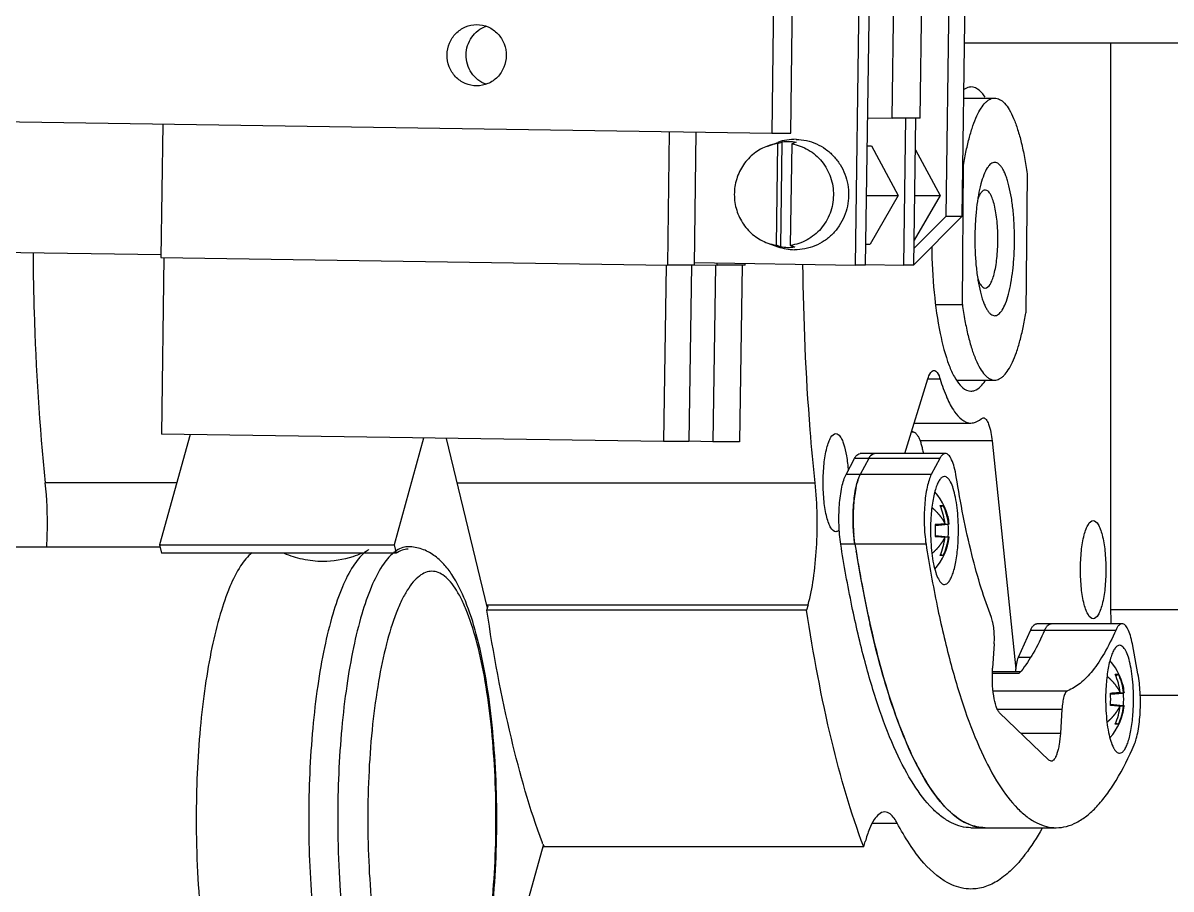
# Model space of a CAD drawing. Header units: millimetres. Extents: x 0 to 841, y 0 to 594.
# Drawn here: x 704.83 to 728.24, y 190.46 to 208.11 of the extents above; entities that cross this region are included whole.
import ezdxf

# ---------------------------------------------------------------- set-up
doc = ezdxf.new("R2010")
doc.units = ezdxf.units.MM
doc.header["$LTSCALE"] = 46.255
doc.layers.get('0').update_dxf_attribs({"linetype": 'CONTINUOUS'})
doc.layers.add('AXIS', color=7, linetype='CONTINUOUS')
doc.layers.add('COSMETIC', color=7, linetype='CONTINUOUS')

msp = doc.modelspace()

# ---------------------------------------------------------------- linework, layer by layer
at = {"color": 7, "linetype": 'CONTINUOUS'}
for p, q in [((721.809, 203.174), (722.105, 224.172)), ((722.016, 203.174), (722.312, 224.172)), ((723.983, 204.174), (724.251, 223.172)), ((720.283, 218.86), (720.1, 205.861)), ((720.488, 205.861), (720.636, 216.36)), ((722.555, 206.17), (722.661, 213.669)), ((723.125, 206.17), (723.23, 213.669)), ((723.659, 204.174), (723.745, 210.242)), ((724.033, 207.705), (737.828, 207.705)), ((727.011, 207.705), (727.011, 196.155)), ((692.091, 206.285), (720.1, 205.861)), ((707.685, 206.049), (707.647, 203.33)), ((722.058, 206.177), (722.555, 206.17)), ((723.125, 206.17), (722.555, 206.17)), ((722.793, 203.174), (722.835, 206.174)), ((723, 203.174), (723.042, 206.171)), ((717.981, 203.174), (718.019, 205.892)), ((718.525, 203.174), (718.563, 205.884)), ((720.1, 205.861), (720.488, 205.861)), ((720.018, 205.601), (720.226, 205.676)), ((720.218, 205.65), (720.189, 203.579)), ((720.218, 205.65), (720.309, 205.681)), ((720.309, 205.681), (720.279, 203.548)), ((720.508, 205.646), (720.479, 203.575)), ((720.599, 205.677), (720.508, 205.646)), ((722.05, 205.605), (722.136, 205.604)), ((722.05, 205.604), (722.136, 205.604)), ((722.136, 205.604), (722.68, 204.596)), ((723.033, 205.526), (723.534, 204.595)), ((723.988, 202.373), (724.013, 205.211)), ((723.997, 205.211), (724.013, 205.211)), ((725.307, 205.037), (725.281, 202.199)), ((724.463, 204.704), (724.454, 204.705)), ((722.036, 204.596), (722.68, 204.596)), ((722.68, 204.596), (722.108, 203.604)), ((723.534, 204.595), (723.007, 203.68)), ((723.02, 204.595), (723.534, 204.595)), ((723.983, 204.174), (723.003, 203.189)), ((723.004, 203.516), (723.659, 204.174)), ((723.659, 204.174), (723.983, 204.174)), ((693.8, 203.598), (707.648, 203.388)), ((720.018, 203.624), (720.226, 203.549)), ((720.279, 203.548), (720.189, 203.579)), ((720.479, 203.575), (720.569, 203.544)), ((722.022, 203.604), (722.108, 203.604)), ((707.647, 203.33), (717.981, 203.174)), ((707.708, 203.33), (707.657, 199.73)), ((718.525, 203.224), (721.809, 203.174)), ((718.987, 203.173), (718.988, 203.217)), ((719.556, 203.173), (719.557, 203.208)), ((717.946, 203.175), (717.895, 199.575)), ((718.525, 203.174), (717.981, 203.174)), ((718.463, 203.175), (718.412, 199.575)), ((718.525, 203.18), (718.987, 203.173)), ((718.952, 203.174), (718.901, 199.574)), ((719.556, 203.173), (718.987, 203.173)), ((719.495, 203.174), (719.444, 199.574)), ((722.016, 203.174), (721.809, 203.174)), ((722.016, 203.186), (722.793, 203.174)), ((723, 203.174), (722.793, 203.174)), ((723, 203.189), (723.003, 203.189)), ((724.445, 202.706), (724.454, 202.705)), ((723.446, 202.373), (723.988, 202.373)), ((722.816, 199.334), (723.284, 200.853)), ((723.535, 200.849), (723.284, 200.849)), ((723.007, 199.955), (724.164, 199.955)), ((724.373, 200.043), (724.415, 200.06)), ((708.242, 199.721), (707.618, 197.475)), ((717.895, 199.575), (707.657, 199.73)), ((722.976, 199.775), (722.952, 199.775)), ((713.003, 199.649), (712.4, 197.475)), ((714.304, 196.183), (713.469, 199.642)), ((718.412, 199.575), (717.895, 199.575)), ((718.901, 199.574), (718.413, 199.582)), ((719.444, 199.574), (718.901, 199.574)), ((724.594, 199.591), (723.126, 199.591)), ((724.594, 199.591), (725.081, 194.94)), ((721.616, 198.903), (721.791, 199.233)), ((723.53, 199.233), (721.791, 199.233)), ((723.643, 199.334), (721.905, 199.334)), ((722.081, 199.233), (721.906, 198.903)), ((723.53, 199.233), (723.355, 198.903)), ((723.355, 198.903), (721.616, 198.903)), ((707.969, 198.737), (705.289, 198.737)), ((713.688, 198.737), (720.985, 198.737)), ((723.544, 198.249), (723.6, 198.271)), ((723.437, 197.88), (723.634, 197.901)), ((723.437, 197.874), (723.705, 197.901)), ((723.437, 197.866), (723.699, 197.891)), ((723.437, 197.661), (723.699, 197.637)), ((723.437, 197.653), (723.705, 197.626)), ((723.437, 197.647), (723.634, 197.626)), ((707.618, 197.475), (712.4, 197.475)), ((723.247, 197.486), (721.508, 197.486)), ((723.544, 197.278), (723.6, 197.256)), ((714.288, 196.248), (720.842, 196.248)), ((714.292, 196.229), (714.317, 196.229)), ((714.292, 196.139), (714.317, 196.229)), ((720.842, 196.248), (720.812, 196.139)), ((720.812, 196.139), (714.292, 196.139)), ((727.011, 196.155), (734.712, 196.155)), ((725.134, 195.179), (725.376, 195.727)), ((727.114, 195.727), (725.376, 195.727)), ((727.245, 195.864), (725.507, 195.864)), ((724.637, 195.451), (724.605, 194.958)), ((727.569, 194.843), (727.455, 195.452)), ((725.134, 195.179), (725.378, 195.179)), ((725.148, 194.852), (724.601, 194.852)), ((725.172, 194.885), (724.602, 194.885)), ((727.115, 194.809), (727.171, 194.831)), ((724.614, 194.497), (726.131, 194.497)), ((727.008, 194.44), (727.205, 194.461)), ((727.008, 194.434), (727.276, 194.461)), ((727.008, 194.427), (727.27, 194.451)), ((724.701, 194.12), (726.018, 194.12)), ((726.018, 194.12), (725.986, 193.628)), ((727.008, 194.221), (727.27, 194.197)), ((727.008, 194.213), (727.276, 194.186)), ((727.008, 194.207), (727.205, 194.186)), ((724.746, 194.049), (725.751, 193.082)), ((727.115, 193.838), (727.171, 193.816)), ((725.986, 193.628), (725.184, 193.628)), ((725.798, 193.059), (725.751, 193.082)), ((722.157, 191.798), (722.66, 191.798)), ((724.164, 191.705), (725.903, 191.705)), ((715.032, 189.868), (715.444, 191.352)), ((715.429, 191.386), (715.426, 191.394)), ((715.431, 191.38), (715.429, 191.386)), ((721.977, 191.312), (715.457, 191.312)), ((721.977, 191.312), (722.007, 191.421))]:
    msp.add_line(p, q, dxfattribs=at)
for centre, radius, start, end in [((720.349, 204.676), 0.983, 97.6763, 109.6834), ((720.581, 204.685), 1.053, 89.1464, 109.7036), ((720.439, 204.683), 1.007, 89.1389, 97.4146), ((720.439, 204.682), 1.007, 80.8519, 89.1252), ((720.35, 204.55), 0.984, 250.3213, 260.5923), ((720.582, 204.541), 1.053, 250.3014, 269.1186), ((720.439, 204.543), 1.007, 260.8519, 269.1252), ((720.439, 204.542), 1.007, 269.1389, 277.4146), ((723.025, 198.408), 1.227, 162.203, 164.5294), ((724.449, 198.107), 2.683, 170.391, 172.9939), ((723.963, 198.187), 2.191, 168.4731, 170.3314), ((722.539, 197.764), 1.187, 6.4924, 41.5341), ((725.234, 198.022), 3.473, 174.5696, 176.7227), ((724.827, 198.06), 3.065, 172.9868, 174.5519), ((725.605, 198.004), 3.845, 178.1008, 180.1614), ((725.452, 198.009), 3.692, 176.719, 178.1014), ((722.392, 197.766), 1.249, 6.1825, 23.8468), ((722.514, 197.764), 1.199, 6.5479, 25.0257), ((725.599, 198.004), 3.839, 180.1553, 181.4403), ((725.456, 197.999), 3.696, 181.4283, 183.738), ((721.979, 197.764), 1.463, 4.557, 4.958), ((721.97, 197.764), 1.472, 355.4501, 4.5499), ((722.511, 197.764), 1.195, 353.9007, 6.0993), ((725.192, 197.983), 3.431, 183.7459, 184.9174), ((722.539, 197.764), 1.187, 318.3122, 353.5076), ((721.979, 197.763), 1.463, 355.042, 355.443), ((722.392, 197.761), 1.249, 336.1532, 353.8175), ((722.514, 197.763), 1.199, 334.9743, 353.4521), ((712.688, 197.061), 0.371, 90.0005, 91.9911), ((751.16, 202.091), 29.721, 188.9134, 189.1796), ((751.128, 202.086), 29.689, 188.9134, 189.1832), ((748.118, 201.579), 26.636, 189.1409, 191.1677), ((712.838, 196.765), 0.707, 126.1707, 129.1333), ((744.438, 200.85), 22.885, 191.1616, 192.5681), ((733.691, 196.154), 6.68, 179.9953, 182.5089), ((743.096, 200.554), 21.511, 192.5507, 192.7525), ((725.796, 195.796), 0.0683, 90.082, 101.5411), ((726.109, 194.324), 1.187, 6.4924, 41.5341), ((723.599, 196.176), 2.037, 319.4965, 320.5612), ((723.531, 196.232), 2.125, 320.5573, 321.0538), ((725.963, 194.326), 1.249, 6.1825, 23.8468), ((726.085, 194.324), 1.199, 6.5479, 25.0257), ((725.55, 194.324), 1.463, 4.557, 4.958), ((725.541, 194.324), 1.472, 355.4501, 4.5499), ((726.082, 194.324), 1.195, 353.9007, 6.0993), ((726.109, 194.324), 1.187, 318.3122, 353.5076), ((725.55, 194.323), 1.463, 355.042, 355.443), ((725.963, 194.321), 1.249, 336.1532, 353.8175), ((726.085, 194.323), 1.199, 334.9743, 353.4521), ((727.539, 195.897), 12.923, 200.4614, 200.6093), ((727.362, 195.83), 12.733, 200.6092, 200.7837)]:
    msp.add_arc(centre, radius, start, end, dxfattribs=at)
for points, knots in [([(724.164, 206.805), (724.152, 206.805), (724.1, 206.8), (724.051, 206.777), (724.019, 206.754)], [0, 0, 0, 0, 0.235656, 1, 1, 1, 1]), ([(724.386, 206.684), (724.369, 206.703), (724.309, 206.763), (724.224, 206.805), (724.164, 206.805)], [0, 0, 0, 0, 0.294968, 1, 1, 1, 1]), ([(724.013, 205.211), (724.029, 205.311), (724.064, 205.502), (724.127, 205.771), (724.198, 206.007), (724.276, 206.206), (724.36, 206.365), (724.438, 206.469), (724.503, 206.528), (724.55, 206.558), (724.598, 206.576), (724.631, 206.58), (724.647, 206.58)], [0, 0, 0, 0, 0.192133, 0.36737, 0.523462, 0.658712, 0.772219, 0.864354, 0.903203, 0.938022, 0.969827, 1, 1, 1, 1]), ([(724.647, 206.58), (724.664, 206.58), (724.699, 206.575), (724.751, 206.554), (724.801, 206.52), (724.871, 206.453), (724.953, 206.334), (725.041, 206.154), (725.122, 205.928), (725.195, 205.663), (725.258, 205.361), (725.291, 205.148), (725.307, 205.037)], [0, 0, 0, 0, 0.029035, 0.059853, 0.093929, 0.132313, 0.224294, 0.33844, 0.474761, 0.631966, 0.807942, 1, 1, 1, 1]), ([(720.018, 205.601), (719.969, 205.584), (719.873, 205.54), (719.74, 205.453), (719.622, 205.346), (719.488, 205.18), (719.37, 204.935), (719.322, 204.612), (719.37, 204.29), (719.488, 204.045), (719.622, 203.879), (719.74, 203.772), (719.873, 203.685), (719.969, 203.641), (720.018, 203.624)], [0, 0, 0, 0, 0.06158, 0.12344, 0.185622, 0.248136, 0.373692, 0.5, 0.626308, 0.751864, 0.814378, 0.876559, 0.93842, 1, 1, 1, 1]), ([(720.508, 205.646), (720.567, 205.636), (720.684, 205.605), (720.849, 205.528), (720.998, 205.421), (721.126, 205.289), (721.23, 205.135), (721.331, 204.909), (721.38, 204.597), (721.322, 204.287), (721.215, 204.063), (721.107, 203.913), (720.975, 203.785), (720.823, 203.683), (720.656, 203.61), (720.538, 203.583), (720.479, 203.575)], [0, 0, 0, 0, 0.061497, 0.123234, 0.185305, 0.247755, 0.310581, 0.373736, 0.500175, 0.62657, 0.689677, 0.752444, 0.81483, 0.876842, 0.938531, 1, 1, 1, 1]), ([(720.597, 205.737), (720.668, 205.736), (720.811, 205.72), (721.015, 205.652), (721.203, 205.544), (721.366, 205.401), (721.5, 205.227), (721.598, 205.03), (721.657, 204.817), (721.675, 204.596), (721.651, 204.376), (721.586, 204.164), (721.482, 203.97), (721.344, 203.801), (721.176, 203.662), (720.985, 203.56), (720.779, 203.499), (720.636, 203.487), (720.565, 203.488)], [0, 0, 0, 0, 0.061442, 0.123056, 0.184983, 0.247307, 0.310054, 0.373183, 0.436599, 0.500162, 0.563714, 0.627095, 0.690172, 0.752857, 0.815119, 0.876993, 0.938571, 1, 1, 1, 1]), ([(724.647, 205.267), (724.634, 205.267), (724.606, 205.262), (724.567, 205.239), (724.529, 205.202), (724.476, 205.129), (724.418, 205.004), (724.36, 204.818), (724.311, 204.592), (724.274, 204.334), (724.25, 204.053), (724.244, 203.859), (724.243, 203.76)], [0, 0, 0, 0, 0.02424, 0.051305, 0.083198, 0.121028, 0.215995, 0.336558, 0.479982, 0.641989, 0.81729, 1, 1, 1, 1]), ([(725.051, 203.65), (725.052, 203.755), (725.049, 203.96), (725.028, 204.258), (724.993, 204.535), (724.951, 204.746), (724.91, 204.894), (724.879, 204.99), (724.844, 205.072), (724.808, 205.141), (724.771, 205.195), (724.731, 205.236), (724.69, 205.261), (724.661, 205.267), (724.647, 205.267)], [0, 0, 0, 0, 0.180037, 0.354501, 0.516955, 0.661541, 0.725591, 0.783474, 0.834845, 0.879519, 0.917564, 0.949432, 0.976219, 1, 1, 1, 1]), ([(724.454, 204.705), (724.44, 204.705), (724.408, 204.694), (724.369, 204.653), (724.332, 204.592), (724.312, 204.542), (724.302, 204.515)], [0, 0, 0, 0, 0.165465, 0.375994, 0.652521, 1, 1, 1, 1]), ([(724.454, 202.705), (724.495, 202.705), (724.555, 202.774), (724.601, 202.877), (724.64, 203), (724.67, 203.147), (724.703, 203.379), (724.719, 203.689), (724.705, 204), (724.675, 204.235), (724.645, 204.386), (724.609, 204.513), (724.567, 204.61), (724.522, 204.677), (724.481, 204.702), (724.463, 204.704)], [0, 0, 0, 0, 0.057654, 0.104835, 0.164735, 0.235933, 0.316244, 0.493098, 0.671071, 0.752727, 0.825716, 0.887747, 0.937236, 0.973841, 1, 1, 1, 1]), ([(724.243, 203.76), (724.242, 203.655), (724.245, 203.45), (724.266, 203.152), (724.301, 202.875), (724.343, 202.664), (724.384, 202.516), (724.416, 202.42), (724.45, 202.338), (724.486, 202.269), (724.524, 202.215), (724.563, 202.174), (724.604, 202.149), (724.633, 202.143), (724.647, 202.143)], [0, 0, 0, 0, 0.180037, 0.354501, 0.516955, 0.661541, 0.725591, 0.783474, 0.834845, 0.879519, 0.917564, 0.949432, 0.976219, 1, 1, 1, 1]), ([(723.363, 203.553), (723.367, 203.24), (723.397, 202.645), (723.51, 201.833), (723.658, 201.255), (723.811, 200.907), (723.897, 200.776), (723.942, 200.726)], [0, 0, 0, 0, 0.321593, 0.610098, 0.841157, 0.929999, 1, 1, 1, 1]), ([(724.647, 202.143), (724.66, 202.143), (724.688, 202.148), (724.728, 202.171), (724.765, 202.208), (724.818, 202.281), (724.876, 202.406), (724.934, 202.592), (724.983, 202.818), (725.02, 203.076), (725.044, 203.357), (725.05, 203.551), (725.051, 203.65)], [0, 0, 0, 0, 0.02424, 0.051305, 0.083198, 0.121028, 0.215995, 0.336558, 0.479982, 0.641989, 0.81729, 1, 1, 1, 1]), ([(705.039, 203.427), (705.041, 203.027), (705.068, 201.461), (705.167, 199.897), (705.289, 198.737)], [0, 0, 0, 0, 0.255596, 1, 1, 1, 1]), ([(720.985, 198.737), (720.947, 199.096), (720.812, 200.577), (720.749, 202.063), (720.737, 203.189)], [0, 0, 0, 0, 0.24263, 1, 1, 1, 1]), ([(724.3, 202.9), (724.31, 202.873), (724.329, 202.825), (724.369, 202.753), (724.414, 202.71), (724.445, 202.706)], [0, 0, 0, 0, 0.345319, 0.624016, 1, 1, 1, 1]), ([(723.988, 202.373), (724.003, 202.262), (724.036, 202.049), (724.099, 201.747), (724.172, 201.482), (724.253, 201.256), (724.341, 201.076), (724.423, 200.957), (724.493, 200.89), (724.543, 200.856), (724.595, 200.835), (724.63, 200.83), (724.647, 200.83)], [0, 0, 0, 0, 0.192058, 0.368034, 0.525239, 0.66156, 0.775706, 0.867687, 0.906071, 0.940147, 0.970965, 1, 1, 1, 1]), ([(724.647, 200.83), (724.663, 200.83), (724.696, 200.834), (724.744, 200.852), (724.791, 200.882), (724.857, 200.941), (724.934, 201.045), (725.018, 201.204), (725.096, 201.403), (725.167, 201.639), (725.231, 201.908), (725.265, 202.099), (725.281, 202.199)], [0, 0, 0, 0, 0.030173, 0.061978, 0.096797, 0.135646, 0.227781, 0.341288, 0.476538, 0.63263, 0.807867, 1, 1, 1, 1]), ([(723.284, 200.853), (723.298, 200.898), (723.32, 200.967), (723.382, 201.028), (723.409, 201.028)], [0, 0, 0, 0, 0.63986, 1, 1, 1, 1]), ([(723.409, 201.028), (723.436, 201.028), (723.499, 200.965), (723.521, 200.896), (723.535, 200.849)], [0, 0, 0, 0, 0.359204, 1, 1, 1, 1]), ([(723.535, 200.849), (723.574, 200.72), (723.658, 200.488), (723.821, 200.16), (724.029, 199.955), (724.164, 199.955)], [0, 0, 0, 0, 0.358363, 0.641491, 1, 1, 1, 1]), ([(723.942, 200.726), (723.959, 200.707), (724.019, 200.647), (724.104, 200.605), (724.164, 200.605)], [0, 0, 0, 0, 0.294968, 1, 1, 1, 1]), ([(724.164, 200.605), (724.189, 200.605), (724.311, 200.629), (724.398, 200.732), (724.452, 200.812)], [0, 0, 0, 0, 0.205461, 1, 1, 1, 1]), ([(724.164, 199.955), (724.182, 199.955), (724.258, 199.963), (724.328, 200.005), (724.373, 200.043)], [0, 0, 0, 0, 0.230561, 1, 1, 1, 1]), ([(724.415, 200.06), (724.437, 200.06), (724.488, 200.018), (724.556, 199.859), (724.582, 199.706), (724.594, 199.591)], [0, 0, 0, 0, 0.125802, 0.333835, 1, 1, 1, 1]), ([(722.95, 199.77), (722.954, 199.771), (722.963, 199.774), (722.972, 199.775), (722.976, 199.775)], [0, 0, 0, 0, 0.50838, 1, 1, 1, 1]), ([(722.976, 199.775), (722.981, 199.775), (722.992, 199.773), (723.008, 199.768), (723.024, 199.758), (723.04, 199.745), (723.055, 199.728), (723.07, 199.708), (723.084, 199.684), (723.104, 199.646), (723.127, 199.591), (723.151, 199.515), (723.173, 199.428), (723.185, 199.367), (723.191, 199.334)], [0, 0, 0, 0, 0.030932, 0.063405, 0.09874, 0.137931, 0.181662, 0.23037, 0.284307, 0.343591, 0.478159, 0.633474, 0.808087, 1, 1, 1, 1]), ([(721.791, 199.233), (721.799, 199.248), (721.824, 199.292), (721.87, 199.334), (721.905, 199.334)], [0, 0, 0, 0, 0.331628, 1, 1, 1, 1]), ([(722.081, 199.233), (722.089, 199.248), (722.114, 199.292), (722.16, 199.334), (722.194, 199.334)], [0, 0, 0, 0, 0.33172, 1, 1, 1, 1]), ([(722.081, 199.233), (722.085, 199.241), (722.101, 199.269), (722.12, 199.294), (722.137, 199.309)], [0, 0, 0, 0, 0.287249, 1, 1, 1, 1]), ([(722.137, 199.309), (722.139, 199.311), (722.147, 199.318), (722.157, 199.324), (722.164, 199.327)], [0, 0, 0, 0, 0.267467, 1, 1, 1, 1]), ([(723.643, 199.334), (723.633, 199.334), (723.605, 199.327), (723.564, 199.291), (723.541, 199.255), (723.53, 199.233)], [0, 0, 0, 0, 0.189405, 0.534477, 1, 1, 1, 1]), ([(723.864, 198.858), (723.853, 198.925), (723.829, 199.043), (723.786, 199.179), (723.743, 199.26), (723.712, 199.301), (723.679, 199.328), (723.654, 199.334), (723.643, 199.334)], [0, 0, 0, 0, 0.36767, 0.65903, 0.772664, 0.864882, 0.938371, 1, 1, 1, 1]), ([(721.508, 197.486), (721.488, 197.615), (721.466, 197.882), (721.473, 198.272), (721.512, 198.579), (721.565, 198.784), (721.597, 198.868), (721.616, 198.903)], [0, 0, 0, 0, 0.272111, 0.55843, 0.813711, 0.917299, 1, 1, 1, 1]), ([(721.798, 197.486), (721.778, 197.615), (721.755, 197.882), (721.763, 198.272), (721.801, 198.579), (721.854, 198.784), (721.887, 198.868), (721.906, 198.903)], [0, 0, 0, 0, 0.272103, 0.558431, 0.813718, 0.917292, 1, 1, 1, 1]), ([(721.857, 198.783), (721.861, 198.795), (721.874, 198.835), (721.891, 198.875), (721.906, 198.903)], [0, 0, 0, 0, 0.276508, 1, 1, 1, 1]), ([(723.355, 198.903), (723.336, 198.868), (723.303, 198.784), (723.25, 198.579), (723.212, 198.272), (723.204, 197.882), (723.226, 197.615), (723.247, 197.486)], [0, 0, 0, 0, 0.082708, 0.186282, 0.441569, 0.727897, 1, 1, 1, 1]), ([(724.582, 195.989), (724.505, 196.186), (724.359, 196.61), (724.096, 197.563), (723.948, 198.326), (723.864, 198.858)], [0, 0, 0, 0, 0.214287, 0.45385, 1, 1, 1, 1]), ([(705.319, 197.432), (705.325, 197.542), (705.339, 197.977), (705.323, 198.414), (705.289, 198.737)], [0, 0, 0, 0, 0.252152, 1, 1, 1, 1]), ([(720.842, 196.248), (720.89, 196.422), (720.964, 196.807), (721.043, 197.638), (721.031, 198.296), (720.985, 198.737)], [0, 0, 0, 0, 0.215797, 0.468561, 1, 1, 1, 1]), ([(721.816, 198.624), (721.818, 198.634), (721.826, 198.671), (721.835, 198.708), (721.843, 198.736)], [0, 0, 0, 0, 0.261381, 1, 1, 1, 1]), ([(723.535, 198.271), (723.538, 198.272), (723.551, 198.273), (723.564, 198.274), (723.574, 198.274)], [0, 0, 0, 0, 0.279682, 1, 1, 1, 1]), ([(723.574, 198.274), (723.576, 198.274), (723.585, 198.274), (723.594, 198.273), (723.6, 198.271)], [0, 0, 0, 0, 0.292051, 1, 1, 1, 1]), ([(723.436, 197.891), (723.474, 197.893), (723.54, 197.897), (723.606, 197.9), (723.634, 197.901)], [0, 0, 0, 0, 0.568066, 1, 1, 1, 1]), ([(723.718, 197.898), (723.718, 197.897), (723.716, 197.896), (723.713, 197.894), (723.707, 197.892), (723.702, 197.891), (723.699, 197.891)], [0, 0, 0, 0, 0.088234, 0.277495, 0.580765, 1, 1, 1, 1]), ([(723.705, 197.901), (723.708, 197.901), (723.712, 197.9), (723.717, 197.899), (723.718, 197.898), (723.718, 197.898)], [0, 0, 0, 0, 0.708761, 0.90016, 1, 1, 1, 1]), ([(721.798, 197.486), (721.795, 197.502), (721.785, 197.569), (721.778, 197.637), (721.773, 197.688)], [0, 0, 0, 0, 0.24041, 1, 1, 1, 1]), ([(723.634, 197.626), (723.606, 197.627), (723.54, 197.63), (723.474, 197.634), (723.436, 197.637)], [0, 0, 0, 0, 0.431934, 1, 1, 1, 1]), ([(723.699, 197.637), (723.702, 197.636), (723.707, 197.635), (723.713, 197.633), (723.716, 197.631), (723.718, 197.63), (723.718, 197.629)], [0, 0, 0, 0, 0.419225, 0.722493, 0.911759, 1, 1, 1, 1]), ([(723.718, 197.629), (723.718, 197.629), (723.717, 197.628), (723.712, 197.627), (723.708, 197.626), (723.705, 197.626)], [0, 0, 0, 0, 0.099833, 0.291227, 1, 1, 1, 1]), ([(711.888, 197.374), (711.881, 197.37), (711.85, 197.351), (711.821, 197.33), (711.8, 197.313)], [0, 0, 0, 0, 0.240455, 1, 1, 1, 1]), ([(712.675, 197.432), (712.632, 197.431), (712.54, 197.411), (712.46, 197.364), (712.421, 197.336)], [0, 0, 0, 0, 0.474005, 1, 1, 1, 1]), ([(714.495, 191.882), (714.495, 192.228), (714.477, 192.908), (714.399, 193.895), (714.272, 194.807), (714.099, 195.615), (713.883, 196.298), (713.651, 196.779), (713.42, 197.083), (713.218, 197.268), (712.971, 197.4), (712.783, 197.432), (712.688, 197.432)], [0, 0, 0, 0, 0.166982, 0.328002, 0.477566, 0.611142, 0.726015, 0.822942, 0.866814, 0.909886, 0.954168, 1, 1, 1, 1]), ([(724.164, 191.705), (724.097, 191.705), (723.959, 191.723), (723.757, 191.8), (723.559, 191.926), (723.284, 192.174), (722.957, 192.614), (722.606, 193.287), (722.279, 194.128), (721.981, 195.124), (721.718, 196.259), (721.574, 197.064), (721.508, 197.486)], [0, 0, 0, 0, 0.03006, 0.061767, 0.096509, 0.135309, 0.22742, 0.340982, 0.476332, 0.632535, 0.807854, 1, 1, 1, 1]), ([(721.819, 197.349), (721.84, 197.222), (721.923, 196.73), (722.019, 196.24), (722.099, 195.88)], [0, 0, 0, 0, 0.259301, 1, 1, 1, 1]), ([(723.247, 197.486), (723.313, 197.064), (723.457, 196.259), (723.72, 195.124), (724.017, 194.128), (724.345, 193.287), (724.696, 192.614), (725.023, 192.173), (725.298, 191.926), (725.496, 191.8), (725.698, 191.723), (725.836, 191.705), (725.903, 191.705)], [0, 0, 0, 0, 0.192147, 0.367466, 0.523669, 0.659019, 0.772581, 0.864691, 0.903491, 0.938233, 0.96994, 1, 1, 1, 1]), ([(709.506, 197.314), (709.413, 197.238), (709.238, 197.015), (709.028, 196.587), (708.837, 196.028), (708.672, 195.351), (708.538, 194.575), (708.404, 193.41), (708.366, 192.501), (708.366, 191.882)], [0, 0, 0, 0, 0.063635, 0.147827, 0.252852, 0.377039, 0.517605, 0.671036, 1, 1, 1, 1]), ([(710.949, 197.132), (710.811, 197.132), (710.541, 197.161), (710.283, 197.244), (710.164, 197.297)], [0, 0, 0, 0, 0.515677, 1, 1, 1, 1]), ([(711.8, 197.313), (711.707, 197.237), (711.532, 197.014), (711.321, 196.586), (711.131, 196.027), (710.966, 195.35), (710.832, 194.574), (710.698, 193.41), (710.66, 192.501), (710.66, 191.882)], [0, 0, 0, 0, 0.063669, 0.147889, 0.252931, 0.377121, 0.517678, 0.671091, 1, 1, 1, 1]), ([(711.74, 197.299), (711.682, 197.273), (711.429, 197.176), (711.156, 197.132), (710.949, 197.132)], [0, 0, 0, 0, 0.236714, 1, 1, 1, 1]), ([(712.392, 197.314), (712.299, 197.238), (712.124, 197.015), (711.913, 196.587), (711.723, 196.028), (711.558, 195.351), (711.424, 194.575), (711.289, 193.41), (711.251, 192.501), (711.251, 191.882)], [0, 0, 0, 0, 0.063635, 0.147825, 0.25285, 0.377037, 0.517604, 0.671037, 1, 1, 1, 1]), ([(723.574, 197.253), (723.571, 197.253), (723.558, 197.254), (723.545, 197.255), (723.535, 197.256)], [0, 0, 0, 0, 0.220393, 1, 1, 1, 1]), ([(723.6, 197.256), (723.599, 197.255), (723.59, 197.254), (723.581, 197.253), (723.574, 197.253)], [0, 0, 0, 0, 0.209013, 1, 1, 1, 1]), ([(714.478, 191.882), (714.478, 192.211), (714.462, 192.856), (714.389, 193.793), (714.273, 194.657), (714.116, 195.416), (713.949, 195.965), (713.796, 196.327), (713.681, 196.54), (713.561, 196.71), (713.437, 196.835), (713.307, 196.914), (713.171, 196.941), (713.035, 196.914), (712.904, 196.835), (712.78, 196.71), (712.66, 196.54), (712.546, 196.327), (712.392, 195.965), (712.226, 195.416), (712.069, 194.657), (711.952, 193.793), (711.88, 192.856), (711.864, 192.211), (711.864, 191.882)], [0, 0, 0, 0, 0.0907, 0.178151, 0.259267, 0.331266, 0.391872, 0.417412, 0.439641, 0.458605, 0.47454, 0.487999, 0.5, 0.512001, 0.52546, 0.541395, 0.560359, 0.582588, 0.608128, 0.668734, 0.740733, 0.821849, 0.9093, 1, 1, 1, 1]), ([(715.426, 191.394), (715.167, 192.09), (714.722, 193.661), (714.424, 195.263), (714.292, 196.139)], [0, 0, 0, 0, 0.455723, 1, 1, 1, 1]), ([(721.977, 191.312), (721.71, 192.016), (721.251, 193.614), (720.947, 195.245), (720.812, 196.139)], [0, 0, 0, 0, 0.454338, 1, 1, 1, 1]), ([(724.637, 195.451), (724.643, 195.552), (724.641, 195.698), (724.616, 195.877), (724.595, 195.956), (724.582, 195.989)], [0, 0, 0, 0, 0.556111, 0.802771, 1, 1, 1, 1]), ([(724.45, 191.705), (724.394, 191.705), (724.28, 191.718), (724.047, 191.793), (723.756, 191.988), (723.437, 192.343), (723.131, 192.823), (722.841, 193.425), (722.568, 194.143), (722.316, 194.969), (722.171, 195.559), (722.101, 195.871)], [0, 0, 0, 0, 0.033338, 0.067999, 0.145391, 0.238828, 0.351418, 0.484255, 0.637262, 0.809623, 1, 1, 1, 1]), ([(722.116, 195.806), (722.236, 195.275), (722.436, 194.52), (722.774, 193.592), (723.029, 193.022), (723.298, 192.548), (723.639, 192.09), (723.96, 191.825), (724.187, 191.75)], [0, 0, 0, 0, 0.348732, 0.499069, 0.632288, 0.748125, 0.846979, 1, 1, 1, 1]), ([(725.665, 195.727), (725.595, 195.567), (725.453, 195.279), (725.276, 195.01), (725.184, 194.896)], [0, 0, 0, 0, 0.542994, 1, 1, 1, 1]), ([(725.376, 195.727), (725.385, 195.747), (725.403, 195.783), (725.435, 195.828), (725.469, 195.857), (725.495, 195.864), (725.507, 195.864)], [0, 0, 0, 0, 0.335808, 0.60773, 0.822235, 1, 1, 1, 1]), ([(725.665, 195.727), (725.674, 195.747), (725.693, 195.783), (725.724, 195.828), (725.759, 195.857), (725.785, 195.864), (725.796, 195.864)], [0, 0, 0, 0, 0.33598, 0.607768, 0.822221, 1, 1, 1, 1]), ([(725.738, 195.839), (725.742, 195.842), (725.755, 195.853), (725.771, 195.861), (725.783, 195.863)], [0, 0, 0, 0, 0.277244, 1, 1, 1, 1]), ([(727.114, 195.727), (727.045, 195.57), (726.905, 195.284), (726.665, 194.917), (726.414, 194.65), (726.224, 194.532), (726.131, 194.497)], [0, 0, 0, 0, 0.320585, 0.591151, 0.8148, 1, 1, 1, 1]), ([(727.245, 195.864), (727.234, 195.864), (727.207, 195.857), (727.173, 195.828), (727.141, 195.783), (727.123, 195.747), (727.114, 195.727)], [0, 0, 0, 0, 0.177779, 0.392232, 0.66402, 1, 1, 1, 1]), ([(727.455, 195.452), (727.444, 195.51), (727.42, 195.614), (727.378, 195.731), (727.338, 195.801), (727.303, 195.844), (727.267, 195.864), (727.245, 195.864)], [0, 0, 0, 0, 0.366931, 0.656433, 0.769777, 0.862658, 1, 1, 1, 1]), ([(725.075, 194.885), (725.079, 194.942), (725.091, 195.041), (725.116, 195.139), (725.134, 195.179)], [0, 0, 0, 0, 0.566565, 1, 1, 1, 1]), ([(724.746, 194.049), (724.732, 194.063), (724.705, 194.104), (724.659, 194.217), (724.619, 194.408), (724.596, 194.671), (724.599, 194.861), (724.605, 194.958)], [0, 0, 0, 0, 0.065277, 0.153246, 0.391313, 0.687242, 1, 1, 1, 1]), ([(727.106, 194.831), (727.109, 194.832), (727.122, 194.833), (727.135, 194.834), (727.145, 194.834)], [0, 0, 0, 0, 0.279682, 1, 1, 1, 1]), ([(727.145, 194.834), (727.147, 194.834), (727.156, 194.834), (727.165, 194.833), (727.171, 194.831)], [0, 0, 0, 0, 0.292051, 1, 1, 1, 1]), ([(727.492, 193.396), (727.51, 193.436), (727.54, 193.528), (727.588, 193.747), (727.621, 194.064), (727.62, 194.455), (727.593, 194.718), (727.569, 194.843)], [0, 0, 0, 0, 0.089724, 0.198825, 0.458989, 0.740919, 1, 1, 1, 1]), ([(726.131, 194.497), (726.114, 194.491), (726.083, 194.45), (726.054, 194.369), (726.03, 194.254), (726.021, 194.168), (726.018, 194.12)], [0, 0, 0, 0, 0.133754, 0.351382, 0.647548, 1, 1, 1, 1]), ([(727.007, 194.451), (727.044, 194.453), (727.11, 194.457), (727.176, 194.46), (727.205, 194.461)], [0, 0, 0, 0, 0.568066, 1, 1, 1, 1]), ([(727.289, 194.458), (727.289, 194.457), (727.287, 194.456), (727.284, 194.454), (727.277, 194.452), (727.273, 194.451), (727.27, 194.451)], [0, 0, 0, 0, 0.088234, 0.277495, 0.580765, 1, 1, 1, 1]), ([(727.276, 194.461), (727.279, 194.461), (727.283, 194.46), (727.287, 194.459), (727.289, 194.458), (727.289, 194.458)], [0, 0, 0, 0, 0.708761, 0.90016, 1, 1, 1, 1]), ([(727.205, 194.186), (727.176, 194.187), (727.11, 194.19), (727.044, 194.194), (727.007, 194.197)], [0, 0, 0, 0, 0.431934, 1, 1, 1, 1]), ([(727.27, 194.197), (727.273, 194.196), (727.277, 194.195), (727.284, 194.193), (727.287, 194.192), (727.289, 194.19), (727.289, 194.189)], [0, 0, 0, 0, 0.419225, 0.722493, 0.911759, 1, 1, 1, 1]), ([(727.289, 194.189), (727.289, 194.189), (727.287, 194.188), (727.283, 194.187), (727.279, 194.187), (727.276, 194.186)], [0, 0, 0, 0, 0.099833, 0.291227, 1, 1, 1, 1]), ([(725.986, 193.628), (725.981, 193.552), (725.97, 193.443), (725.943, 193.306), (725.92, 193.223), (725.893, 193.154), (725.862, 193.095), (725.823, 193.059), (725.798, 193.059)], [0, 0, 0, 0, 0.36694, 0.527774, 0.668391, 0.785968, 0.87916, 1, 1, 1, 1]), ([(727.145, 193.813), (727.142, 193.813), (727.129, 193.814), (727.116, 193.815), (727.106, 193.816)], [0, 0, 0, 0, 0.220393, 1, 1, 1, 1]), ([(727.171, 193.816), (727.169, 193.815), (727.161, 193.814), (727.152, 193.813), (727.145, 193.813)], [0, 0, 0, 0, 0.209013, 1, 1, 1, 1]), ([(725.903, 191.705), (725.973, 191.705), (726.118, 191.724), (726.329, 191.81), (726.537, 191.949), (726.74, 192.14), (726.938, 192.382), (727.211, 192.794), (727.384, 193.145), (727.492, 193.396)], [0, 0, 0, 0, 0.086299, 0.177761, 0.27868, 0.392136, 0.520121, 0.6638, 1, 1, 1, 1]), ([(722.404, 192.026), (722.316, 192.026), (722.184, 191.884), (722.083, 191.665), (722.031, 191.509), (722.007, 191.421)], [0, 0, 0, 0, 0.352884, 0.638243, 1, 1, 1, 1]), ([(722.66, 191.798), (722.642, 191.832), (722.585, 191.93), (722.482, 192.026), (722.404, 192.026)], [0, 0, 0, 0, 0.331701, 1, 1, 1, 1]), ([(708.366, 191.882), (708.366, 191.521), (708.383, 190.812), (708.463, 189.783), (708.591, 188.833), (708.764, 187.999), (708.946, 187.395), (709.115, 186.998), (709.241, 186.763), (709.373, 186.577), (709.51, 186.44), (709.652, 186.353), (709.754, 186.332), (709.802, 186.332)], [0, 0, 0, 0, 0.181403, 0.356305, 0.518537, 0.662534, 0.783744, 0.834825, 0.879284, 0.917211, 0.94908, 0.976001, 1, 1, 1, 1]), ([(710.66, 191.882), (710.66, 191.236), (710.701, 190.29), (710.848, 189.081), (710.993, 188.285), (711.171, 187.602), (711.35, 187.117), (711.511, 186.805), (711.658, 186.583), (711.79, 186.446), (711.888, 186.391)], [0, 0, 0, 0, 0.337034, 0.493179, 0.634969, 0.758575, 0.861092, 0.903954, 0.941191, 1, 1, 1, 1]), ([(711.251, 191.882), (711.251, 191.521), (711.269, 190.812), (711.348, 189.783), (711.477, 188.833), (711.649, 187.999), (711.832, 187.395), (712.001, 186.998), (712.127, 186.763), (712.258, 186.577), (712.395, 186.44), (712.538, 186.353), (712.64, 186.332), (712.688, 186.332)], [0, 0, 0, 0, 0.1814, 0.356302, 0.518535, 0.662533, 0.783743, 0.834824, 0.879283, 0.917211, 0.949081, 0.975998, 1, 1, 1, 1]), ([(711.864, 191.882), (711.864, 191.554), (711.88, 190.909), (711.952, 189.972), (712.069, 189.108), (712.226, 188.349), (712.392, 187.799), (712.546, 187.438), (712.66, 187.225), (712.78, 187.055), (712.904, 186.93), (713.035, 186.851), (713.171, 186.824), (713.307, 186.851), (713.437, 186.93), (713.561, 187.055), (713.681, 187.225), (713.796, 187.438), (713.949, 187.799), (714.116, 188.349), (714.273, 189.108), (714.389, 189.972), (714.462, 190.909), (714.478, 191.554), (714.478, 191.882)], [0, 0, 0, 0, 0.0907, 0.178151, 0.259267, 0.331266, 0.391872, 0.417412, 0.439641, 0.458605, 0.47454, 0.487999, 0.5, 0.512001, 0.52546, 0.541395, 0.560359, 0.582588, 0.608128, 0.668734, 0.740733, 0.821849, 0.9093, 1, 1, 1, 1]), ([(712.688, 186.332), (712.783, 186.332), (712.971, 186.365), (713.218, 186.497), (713.42, 186.682), (713.651, 186.986), (713.883, 187.467), (714.099, 188.15), (714.272, 188.958), (714.399, 189.87), (714.477, 190.857), (714.495, 191.536), (714.495, 191.882)], [0, 0, 0, 0, 0.045832, 0.090115, 0.133187, 0.17706, 0.273987, 0.388861, 0.522436, 0.672, 0.833019, 1, 1, 1, 1]), ([(724.164, 190.455), (724.031, 190.455), (723.655, 190.546), (723.113, 191.026), (722.813, 191.51), (722.66, 191.798)], [0, 0, 0, 0, 0.189387, 0.534308, 1, 1, 1, 1]), ([(724.187, 191.75), (724.209, 191.742), (724.296, 191.717), (724.387, 191.705), (724.454, 191.705)], [0, 0, 0, 0, 0.255852, 1, 1, 1, 1]), ([(725.612, 191.693), (725.508, 191.507), (725.322, 191.21), (725.017, 190.856), (724.741, 190.629), (724.457, 190.488), (724.258, 190.455), (724.164, 190.455)], [0, 0, 0, 0, 0.321385, 0.525953, 0.702647, 0.857492, 1, 1, 1, 1])]:
    msp.add_open_spline(points, degree=3, knots=knots, dxfattribs=at)
for points in [[(724.451, 206.599), (724.431, 206.629), (724.41, 206.658), (724.386, 206.684)], [(722.164, 199.327), (722.173, 199.332), (722.184, 199.334), (722.194, 199.334)], [(725.72, 195.819), (725.725, 195.826), (725.732, 195.833), (725.738, 195.839)]]:
    msp.add_open_spline(points, degree=3, dxfattribs=at)
at = {"layer": 'AXIS', "color": 7, "linetype": 'CONTINUOUS'}
for p, q in [((724.017, 206.58), (724.647, 206.58)), ((723.879, 200.83), (724.647, 200.83)), ((698.585, 197.432), (707.629, 197.432)), ((707.618, 197.475), (707.661, 197.3)), ((712.4, 197.475), (712.442, 197.3)), ((712.442, 197.3), (707.661, 197.3)), ((727.615, 194.405), (734.109, 194.405))]:
    msp.add_line(p, q, dxfattribs=at)
for points, knots in [([(713.481, 207.461), (713.482, 207.542), (713.515, 207.703), (713.649, 207.907), (713.848, 208.045), (714.007, 208.077), (714.085, 208.077)], [0, 0, 0, 0, 0.254016, 0.505628, 0.753982, 1, 1, 1, 1]), ([(713.869, 207.461), (713.871, 207.586), (713.949, 207.839), (714.16, 208.002), (714.276, 208.043)], [0, 0, 0, 0, 0.504681, 1, 1, 1, 1]), ([(714.085, 208.077), (714.164, 208.077), (714.325, 208.044), (714.527, 207.901), (714.66, 207.69), (714.689, 207.525), (714.688, 207.443)], [0, 0, 0, 0, 0.24595, 0.494308, 0.745985, 1, 1, 1, 1]), ([(714.085, 206.827), (714.005, 206.827), (713.844, 206.861), (713.642, 207.003), (713.509, 207.214), (713.48, 207.379), (713.481, 207.461)], [0, 0, 0, 0, 0.24595, 0.494308, 0.745985, 1, 1, 1, 1]), ([(714.278, 206.861), (714.159, 206.902), (713.943, 207.071), (713.867, 207.333), (713.869, 207.461)], [0, 0, 0, 0, 0.495251, 1, 1, 1, 1]), ([(714.688, 207.443), (714.687, 207.363), (714.654, 207.201), (714.52, 206.997), (714.321, 206.859), (714.163, 206.827), (714.085, 206.827)], [0, 0, 0, 0, 0.254016, 0.505628, 0.753982, 1, 1, 1, 1]), ([(721.149, 198.739), (721.149, 198.867), (721.161, 199.105), (721.203, 199.382), (721.259, 199.564), (721.305, 199.669), (721.366, 199.739), (721.408, 199.739)], [0, 0, 0, 0, 0.358024, 0.665534, 0.787382, 0.883295, 1, 1, 1, 1]), ([(721.408, 199.739), (721.441, 199.739), (721.493, 199.692), (721.536, 199.613), (721.587, 199.48), (721.632, 199.267), (721.652, 199.083), (721.659, 198.982)], [0, 0, 0, 0, 0.120897, 0.214117, 0.33168, 0.632904, 1, 1, 1, 1]), ([(723.623, 198.864), (723.607, 198.864), (723.569, 198.849), (723.524, 198.799), (723.482, 198.724), (723.444, 198.624), (723.41, 198.501), (723.371, 198.301), (723.354, 198.141), (723.347, 198.03)], [0, 0, 0, 0, 0.053862, 0.123744, 0.216647, 0.333848, 0.474003, 0.634305, 1, 1, 1, 1]), ([(723.899, 197.497), (723.905, 197.58), (723.91, 197.745), (723.904, 197.989), (723.884, 198.221), (723.852, 198.431), (723.809, 198.607), (723.764, 198.728), (723.721, 198.799), (723.69, 198.835), (723.658, 198.858), (723.634, 198.864), (723.623, 198.864)], [0, 0, 0, 0, 0.170474, 0.341567, 0.505137, 0.65348, 0.779939, 0.879587, 0.918692, 0.95089, 0.977236, 1, 1, 1, 1]), ([(721.408, 197.739), (721.366, 197.739), (721.305, 197.81), (721.259, 197.915), (721.203, 198.096), (721.161, 198.374), (721.149, 198.611), (721.149, 198.739)], [0, 0, 0, 0, 0.116705, 0.212618, 0.334466, 0.641976, 1, 1, 1, 1]), ([(723.347, 198.03), (723.341, 197.948), (723.336, 197.782), (723.342, 197.538), (723.362, 197.306), (723.394, 197.096), (723.437, 196.92), (723.482, 196.8), (723.525, 196.729), (723.556, 196.692), (723.588, 196.669), (723.612, 196.664), (723.623, 196.664)], [0, 0, 0, 0, 0.170474, 0.341567, 0.505137, 0.65348, 0.779939, 0.879587, 0.918692, 0.95089, 0.977236, 1, 1, 1, 1]), ([(726.396, 196.965), (726.396, 197.093), (726.408, 197.331), (726.451, 197.609), (726.507, 197.79), (726.553, 197.895), (726.614, 197.965), (726.655, 197.965)], [0, 0, 0, 0, 0.358024, 0.665534, 0.787382, 0.883295, 1, 1, 1, 1]), ([(726.655, 197.965), (726.697, 197.965), (726.758, 197.895), (726.804, 197.79), (726.86, 197.609), (726.902, 197.331), (726.914, 197.093), (726.914, 196.965)], [0, 0, 0, 0, 0.116705, 0.212618, 0.334466, 0.641976, 1, 1, 1, 1]), ([(721.479, 197.778), (721.474, 197.772), (721.454, 197.753), (721.427, 197.739), (721.408, 197.739)], [0, 0, 0, 0, 0.294912, 1, 1, 1, 1]), ([(712.688, 197.382), (712.646, 197.382), (712.558, 197.367), (712.48, 197.325), (712.442, 197.3)], [0, 0, 0, 0, 0.476963, 1, 1, 1, 1]), ([(723.623, 196.664), (723.639, 196.664), (723.677, 196.678), (723.722, 196.728), (723.764, 196.803), (723.802, 196.903), (723.836, 197.026), (723.875, 197.226), (723.892, 197.386), (723.899, 197.497)], [0, 0, 0, 0, 0.053862, 0.123744, 0.216647, 0.333848, 0.474003, 0.634305, 1, 1, 1, 1]), ([(726.655, 195.965), (726.614, 195.965), (726.553, 196.036), (726.507, 196.141), (726.451, 196.322), (726.408, 196.6), (726.396, 196.838), (726.396, 196.965)], [0, 0, 0, 0, 0.116705, 0.212618, 0.334466, 0.641976, 1, 1, 1, 1]), ([(726.914, 196.965), (726.914, 196.838), (726.902, 196.6), (726.86, 196.322), (726.804, 196.141), (726.758, 196.036), (726.697, 195.965), (726.655, 195.965)], [0, 0, 0, 0, 0.358024, 0.665534, 0.787382, 0.883295, 1, 1, 1, 1]), ([(727.194, 195.424), (727.177, 195.424), (727.14, 195.409), (727.095, 195.36), (727.053, 195.285), (727.015, 195.184), (726.981, 195.061), (726.942, 194.861), (726.925, 194.701), (726.918, 194.59)], [0, 0, 0, 0, 0.053862, 0.123744, 0.216647, 0.333848, 0.474003, 0.634305, 1, 1, 1, 1]), ([(727.47, 194.058), (727.475, 194.14), (727.481, 194.305), (727.475, 194.549), (727.455, 194.782), (727.423, 194.991), (727.38, 195.167), (727.335, 195.288), (727.292, 195.359), (727.261, 195.395), (727.229, 195.418), (727.205, 195.424), (727.194, 195.424)], [0, 0, 0, 0, 0.170474, 0.341567, 0.505137, 0.65348, 0.779939, 0.879587, 0.918692, 0.95089, 0.977236, 1, 1, 1, 1]), ([(726.918, 194.59), (726.912, 194.508), (726.907, 194.343), (726.913, 194.098), (726.932, 193.866), (726.965, 193.656), (727.008, 193.48), (727.053, 193.36), (727.096, 193.289), (727.126, 193.253), (727.159, 193.229), (727.183, 193.224), (727.194, 193.224)], [0, 0, 0, 0, 0.170474, 0.341567, 0.505137, 0.65348, 0.779939, 0.879587, 0.918692, 0.95089, 0.977236, 1, 1, 1, 1]), ([(727.194, 193.224), (727.21, 193.224), (727.248, 193.238), (727.293, 193.288), (727.335, 193.363), (727.373, 193.463), (727.407, 193.586), (727.446, 193.786), (727.463, 193.946), (727.47, 194.058)], [0, 0, 0, 0, 0.053862, 0.123744, 0.216647, 0.333848, 0.474003, 0.634305, 1, 1, 1, 1])]:
    msp.add_open_spline(points, degree=3, knots=knots, dxfattribs=at)
at = {"layer": 'COSMETIC', "color": 7, "linetype": 'CONTINUOUS'}
for p, q in [((723.687, 198.062), (723.688, 198.059)), ((727.258, 194.622), (727.259, 194.619))]:
    msp.add_line(p, q, dxfattribs=at)
for points, knots in [([(723.366, 198.234), (723.373, 198.228), (723.383, 198.219), (723.397, 198.206), (723.406, 198.199), (723.413, 198.192), (723.417, 198.188), (723.421, 198.185), (723.424, 198.182), (723.43, 198.176), (723.438, 198.168), (723.448, 198.157), (723.458, 198.147), (723.466, 198.14), (723.471, 198.135), (723.473, 198.132), (723.475, 198.131), (723.476, 198.129), (723.479, 198.126), (723.482, 198.122), (723.488, 198.115), (723.495, 198.107), (723.504, 198.097), (723.511, 198.088), (723.516, 198.083), (723.519, 198.079), (723.521, 198.077), (723.523, 198.074), (723.526, 198.07), (723.531, 198.064), (723.537, 198.055), (723.546, 198.044), (723.552, 198.035), (723.558, 198.028), (723.561, 198.023), (723.564, 198.02), (723.565, 198.018), (723.566, 198.017), (723.567, 198.014), (723.571, 198.009), (723.576, 198.001), (723.583, 197.991), (723.59, 197.98), (723.595, 197.972), (723.598, 197.967), (723.6, 197.964), (723.601, 197.962), (723.603, 197.958), (723.606, 197.953), (723.61, 197.945), (723.615, 197.936), (723.624, 197.92), (723.63, 197.909), (723.634, 197.901)], [0, 0, 0, 0, 0.0625, 0.09375, 0.125, 0.140625, 0.15625, 0.164062, 0.171875, 0.1875, 0.21875, 0.25, 0.28125, 0.3125, 0.320312, 0.328125, 0.332031, 0.335938, 0.34375, 0.359375, 0.375, 0.40625, 0.4375, 0.46875, 0.484375, 0.492188, 0.5, 0.507812, 0.515625, 0.53125, 0.5625, 0.59375, 0.625, 0.640625, 0.65625, 0.664062, 0.667969, 0.671875, 0.679688, 0.6875, 0.71875, 0.75, 0.78125, 0.8125, 0.820312, 0.828125, 0.835938, 0.84375, 0.859375, 0.875, 0.90625, 0.9375, 1, 1, 1, 1]), ([(723.688, 198.059), (723.688, 198.058), (723.688, 198.058), (723.689, 198.057), (723.689, 198.056), (723.689, 198.056), (723.689, 198.056), (723.689, 198.055), (723.689, 198.054), (723.69, 198.053), (723.69, 198.051), (723.691, 198.048), (723.692, 198.045), (723.692, 198.041), (723.693, 198.038), (723.694, 198.036), (723.694, 198.035), (723.694, 198.033), (723.694, 198.032), (723.695, 198.029), (723.695, 198.028), (723.695, 198.027)], [0, 0, 0, 0, 0.0625, 0.125, 0.140625, 0.15625, 0.171875, 0.1875, 0.21875, 0.25, 0.3125, 0.375, 0.5, 0.625, 0.75, 0.78125, 0.8125, 0.84375, 0.875, 0.9375, 1, 1, 1, 1]), ([(723.695, 198.027), (723.696, 198.022), (723.697, 198.015), (723.699, 198.005), (723.7, 197.999), (723.701, 197.994), (723.701, 197.991), (723.701, 197.988), (723.702, 197.986), (723.702, 197.984), (723.702, 197.981), (723.702, 197.978), (723.703, 197.973), (723.703, 197.97), (723.703, 197.967), (723.704, 197.965), (723.704, 197.963), (723.704, 197.961), (723.704, 197.956), (723.705, 197.95), (723.705, 197.942), (723.705, 197.936), (723.705, 197.931), (723.705, 197.928), (723.705, 197.926), (723.705, 197.925), (723.705, 197.923), (723.705, 197.921), (723.705, 197.917), (723.705, 197.91), (723.705, 197.904), (723.705, 197.901)], [0, 0, 0, 0, 0.125, 0.1875, 0.25, 0.28125, 0.3125, 0.328125, 0.34375, 0.359375, 0.375, 0.40625, 0.4375, 0.46875, 0.484375, 0.5, 0.515625, 0.53125, 0.5625, 0.625, 0.6875, 0.75, 0.78125, 0.8125, 0.828125, 0.835938, 0.84375, 0.859375, 0.875, 0.9375, 1, 1, 1, 1]), ([(723.367, 197.294), (723.374, 197.3), (723.384, 197.309), (723.398, 197.322), (723.407, 197.329), (723.414, 197.336), (723.418, 197.34), (723.421, 197.343), (723.425, 197.346), (723.431, 197.352), (723.439, 197.36), (723.449, 197.371), (723.459, 197.381), (723.467, 197.388), (723.472, 197.394), (723.474, 197.396), (723.475, 197.397), (723.477, 197.399), (723.479, 197.402), (723.483, 197.406), (723.489, 197.413), (723.496, 197.421), (723.505, 197.431), (723.512, 197.44), (723.517, 197.445), (723.52, 197.449), (723.522, 197.451), (723.524, 197.454), (723.527, 197.458), (723.531, 197.464), (723.538, 197.473), (723.546, 197.484), (723.553, 197.493), (723.559, 197.5), (723.562, 197.505), (723.564, 197.508), (723.566, 197.51), (723.567, 197.511), (723.568, 197.514), (723.572, 197.519), (723.577, 197.527), (723.583, 197.537), (723.59, 197.548), (723.595, 197.556), (723.599, 197.561), (723.6, 197.564), (723.602, 197.567), (723.604, 197.57), (723.607, 197.575), (723.611, 197.583), (723.616, 197.592), (723.624, 197.607), (723.63, 197.619), (723.634, 197.626)], [0, 0, 0, 0, 0.0625, 0.09375, 0.125, 0.140625, 0.15625, 0.164062, 0.171875, 0.1875, 0.21875, 0.25, 0.28125, 0.3125, 0.320312, 0.328125, 0.332031, 0.335938, 0.34375, 0.359375, 0.375, 0.40625, 0.4375, 0.46875, 0.484375, 0.492188, 0.5, 0.507812, 0.515625, 0.53125, 0.5625, 0.59375, 0.625, 0.640625, 0.65625, 0.664062, 0.667969, 0.671875, 0.679688, 0.6875, 0.71875, 0.75, 0.78125, 0.8125, 0.820312, 0.828125, 0.835938, 0.84375, 0.859375, 0.875, 0.90625, 0.9375, 1, 1, 1, 1]), ([(723.695, 197.497), (723.695, 197.499), (723.696, 197.504), (723.697, 197.51), (723.698, 197.513), (723.698, 197.515), (723.698, 197.517), (723.699, 197.52), (723.699, 197.523), (723.7, 197.528), (723.7, 197.532), (723.701, 197.535), (723.701, 197.538), (723.702, 197.541), (723.702, 197.544), (723.702, 197.548), (723.703, 197.551), (723.703, 197.554), (723.703, 197.557), (723.703, 197.559), (723.704, 197.561), (723.704, 197.564), (723.704, 197.567), (723.704, 197.572), (723.704, 197.576), (723.705, 197.579), (723.705, 197.582), (723.705, 197.585), (723.705, 197.588), (723.705, 197.592), (723.705, 197.595), (723.705, 197.599), (723.705, 197.601), (723.705, 197.602), (723.705, 197.604), (723.705, 197.605), (723.705, 197.609), (723.705, 197.612), (723.705, 197.619), (723.705, 197.623), (723.705, 197.626)], [0, 0, 0, 0, 0.0625, 0.125, 0.140625, 0.15625, 0.171875, 0.1875, 0.21875, 0.25, 0.28125, 0.3125, 0.328125, 0.34375, 0.375, 0.40625, 0.4375, 0.46875, 0.484375, 0.5, 0.515625, 0.53125, 0.5625, 0.59375, 0.625, 0.65625, 0.671875, 0.6875, 0.71875, 0.75, 0.78125, 0.8125, 0.828125, 0.835938, 0.84375, 0.859375, 0.875, 0.90625, 0.9375, 1, 1, 1, 1]), ([(723.688, 197.466), (723.688, 197.467), (723.688, 197.467), (723.688, 197.468), (723.688, 197.468), (723.688, 197.469), (723.688, 197.469), (723.689, 197.47), (723.689, 197.471), (723.689, 197.472), (723.69, 197.474), (723.69, 197.476), (723.691, 197.481), (723.692, 197.486), (723.693, 197.49), (723.694, 197.493), (723.694, 197.495), (723.695, 197.497)], [0, 0, 0, 0, 0.0625, 0.125, 0.140625, 0.15625, 0.171875, 0.1875, 0.21875, 0.25, 0.3125, 0.375, 0.5, 0.75, 0.8125, 0.875, 1, 1, 1, 1]), ([(726.937, 194.794), (726.944, 194.788), (726.954, 194.779), (726.968, 194.766), (726.977, 194.759), (726.984, 194.752), (726.988, 194.749), (726.991, 194.745), (726.995, 194.742), (727.001, 194.736), (727.009, 194.728), (727.019, 194.718), (727.029, 194.707), (727.037, 194.7), (727.042, 194.695), (727.044, 194.693), (727.045, 194.691), (727.047, 194.689), (727.049, 194.686), (727.053, 194.682), (727.059, 194.675), (727.066, 194.667), (727.075, 194.657), (727.082, 194.649), (727.087, 194.643), (727.09, 194.639), (727.092, 194.637), (727.094, 194.634), (727.097, 194.631), (727.102, 194.624), (727.108, 194.615), (727.116, 194.604), (727.123, 194.595), (727.129, 194.588), (727.132, 194.583), (727.134, 194.58), (727.136, 194.579), (727.137, 194.577), (727.138, 194.575), (727.142, 194.569), (727.147, 194.561), (727.154, 194.551), (727.16, 194.54), (727.166, 194.532), (727.169, 194.527), (727.171, 194.524), (727.172, 194.522), (727.174, 194.518), (727.177, 194.513), (727.181, 194.505), (727.186, 194.496), (727.195, 194.48), (727.201, 194.469), (727.205, 194.461)], [0, 0, 0, 0, 0.0625, 0.09375, 0.125, 0.140625, 0.15625, 0.164062, 0.171875, 0.1875, 0.21875, 0.25, 0.28125, 0.3125, 0.320312, 0.328125, 0.332031, 0.335938, 0.34375, 0.359375, 0.375, 0.40625, 0.4375, 0.46875, 0.484375, 0.492188, 0.5, 0.507812, 0.515625, 0.53125, 0.5625, 0.59375, 0.625, 0.640625, 0.65625, 0.664062, 0.667969, 0.671875, 0.679688, 0.6875, 0.71875, 0.75, 0.78125, 0.8125, 0.820312, 0.828125, 0.835938, 0.84375, 0.859375, 0.875, 0.90625, 0.9375, 1, 1, 1, 1]), ([(727.259, 194.619), (727.259, 194.618), (727.259, 194.618), (727.26, 194.617), (727.26, 194.616), (727.26, 194.616), (727.26, 194.616), (727.26, 194.615), (727.26, 194.614), (727.26, 194.613), (727.261, 194.611), (727.262, 194.608), (727.262, 194.605), (727.263, 194.601), (727.264, 194.598), (727.264, 194.596), (727.265, 194.595), (727.265, 194.594), (727.265, 194.592), (727.266, 194.59), (727.266, 194.588), (727.266, 194.587)], [0, 0, 0, 0, 0.0625, 0.125, 0.140625, 0.15625, 0.171875, 0.1875, 0.21875, 0.25, 0.3125, 0.375, 0.5, 0.625, 0.75, 0.78125, 0.8125, 0.84375, 0.875, 0.9375, 1, 1, 1, 1]), ([(727.266, 194.587), (727.267, 194.582), (727.268, 194.575), (727.27, 194.565), (727.271, 194.559), (727.271, 194.554), (727.272, 194.551), (727.272, 194.548), (727.272, 194.546), (727.273, 194.544), (727.273, 194.541), (727.273, 194.538), (727.274, 194.534), (727.274, 194.53), (727.274, 194.527), (727.275, 194.525), (727.275, 194.523), (727.275, 194.521), (727.275, 194.516), (727.275, 194.51), (727.276, 194.503), (727.276, 194.496), (727.276, 194.491), (727.276, 194.488), (727.276, 194.486), (727.276, 194.485), (727.276, 194.483), (727.276, 194.481), (727.276, 194.477), (727.276, 194.47), (727.276, 194.464), (727.276, 194.461)], [0, 0, 0, 0, 0.125, 0.1875, 0.25, 0.28125, 0.3125, 0.328125, 0.34375, 0.359375, 0.375, 0.40625, 0.4375, 0.46875, 0.484375, 0.5, 0.515625, 0.53125, 0.5625, 0.625, 0.6875, 0.75, 0.78125, 0.8125, 0.828125, 0.835938, 0.84375, 0.859375, 0.875, 0.9375, 1, 1, 1, 1]), ([(726.938, 193.854), (726.945, 193.86), (726.955, 193.869), (726.969, 193.882), (726.978, 193.89), (726.984, 193.896), (726.989, 193.9), (726.992, 193.903), (726.996, 193.906), (727.001, 193.912), (727.01, 193.92), (727.02, 193.931), (727.03, 193.941), (727.037, 193.949), (727.042, 193.954), (727.044, 193.956), (727.046, 193.957), (727.048, 193.959), (727.05, 193.962), (727.054, 193.966), (727.06, 193.973), (727.067, 193.981), (727.075, 193.991), (727.083, 194), (727.088, 194.006), (727.091, 194.009), (727.093, 194.011), (727.095, 194.014), (727.098, 194.018), (727.102, 194.024), (727.109, 194.033), (727.117, 194.044), (727.124, 194.053), (727.129, 194.06), (727.133, 194.065), (727.135, 194.068), (727.136, 194.07), (727.138, 194.072), (727.139, 194.074), (727.142, 194.079), (727.147, 194.087), (727.154, 194.098), (727.161, 194.108), (727.166, 194.116), (727.169, 194.121), (727.171, 194.124), (727.173, 194.127), (727.175, 194.13), (727.177, 194.135), (727.181, 194.143), (727.187, 194.152), (727.195, 194.167), (727.201, 194.179), (727.205, 194.186)], [0, 0, 0, 0, 0.0625, 0.09375, 0.125, 0.140625, 0.15625, 0.164062, 0.171875, 0.1875, 0.21875, 0.25, 0.28125, 0.3125, 0.320312, 0.328125, 0.332031, 0.335938, 0.34375, 0.359375, 0.375, 0.40625, 0.4375, 0.46875, 0.484375, 0.492188, 0.5, 0.507812, 0.515625, 0.53125, 0.5625, 0.59375, 0.625, 0.640625, 0.65625, 0.664062, 0.667969, 0.671875, 0.679688, 0.6875, 0.71875, 0.75, 0.78125, 0.8125, 0.820312, 0.828125, 0.835938, 0.84375, 0.859375, 0.875, 0.90625, 0.9375, 1, 1, 1, 1]), ([(727.265, 194.057), (727.266, 194.059), (727.267, 194.064), (727.268, 194.07), (727.268, 194.073), (727.269, 194.075), (727.269, 194.077), (727.27, 194.08), (727.27, 194.084), (727.271, 194.088), (727.271, 194.092), (727.272, 194.095), (727.272, 194.098), (727.272, 194.101), (727.273, 194.104), (727.273, 194.108), (727.273, 194.111), (727.274, 194.115), (727.274, 194.117), (727.274, 194.119), (727.274, 194.121), (727.275, 194.124), (727.275, 194.127), (727.275, 194.132), (727.275, 194.136), (727.276, 194.14), (727.276, 194.142), (727.276, 194.145), (727.276, 194.148), (727.276, 194.152), (727.276, 194.155), (727.276, 194.159), (727.276, 194.161), (727.276, 194.162), (727.276, 194.164), (727.276, 194.166), (727.276, 194.169), (727.276, 194.173), (727.276, 194.179), (727.276, 194.183), (727.276, 194.186)], [0, 0, 0, 0, 0.0625, 0.125, 0.140625, 0.15625, 0.171875, 0.1875, 0.21875, 0.25, 0.28125, 0.3125, 0.328125, 0.34375, 0.375, 0.40625, 0.4375, 0.46875, 0.484375, 0.5, 0.515625, 0.53125, 0.5625, 0.59375, 0.625, 0.65625, 0.671875, 0.6875, 0.71875, 0.75, 0.78125, 0.8125, 0.828125, 0.835938, 0.84375, 0.859375, 0.875, 0.90625, 0.9375, 1, 1, 1, 1]), ([(727.258, 194.026), (727.259, 194.027), (727.259, 194.027), (727.259, 194.028), (727.259, 194.029), (727.259, 194.029), (727.259, 194.029), (727.259, 194.03), (727.26, 194.031), (727.26, 194.032), (727.26, 194.034), (727.261, 194.037), (727.262, 194.041), (727.263, 194.046), (727.264, 194.05), (727.265, 194.053), (727.265, 194.056), (727.265, 194.057)], [0, 0, 0, 0, 0.0625, 0.125, 0.140625, 0.15625, 0.171875, 0.1875, 0.21875, 0.25, 0.3125, 0.375, 0.5, 0.75, 0.8125, 0.875, 1, 1, 1, 1])]:
    msp.add_open_spline(points, degree=3, knots=knots, dxfattribs=at)

doc.saveas('drawing.dxf')
